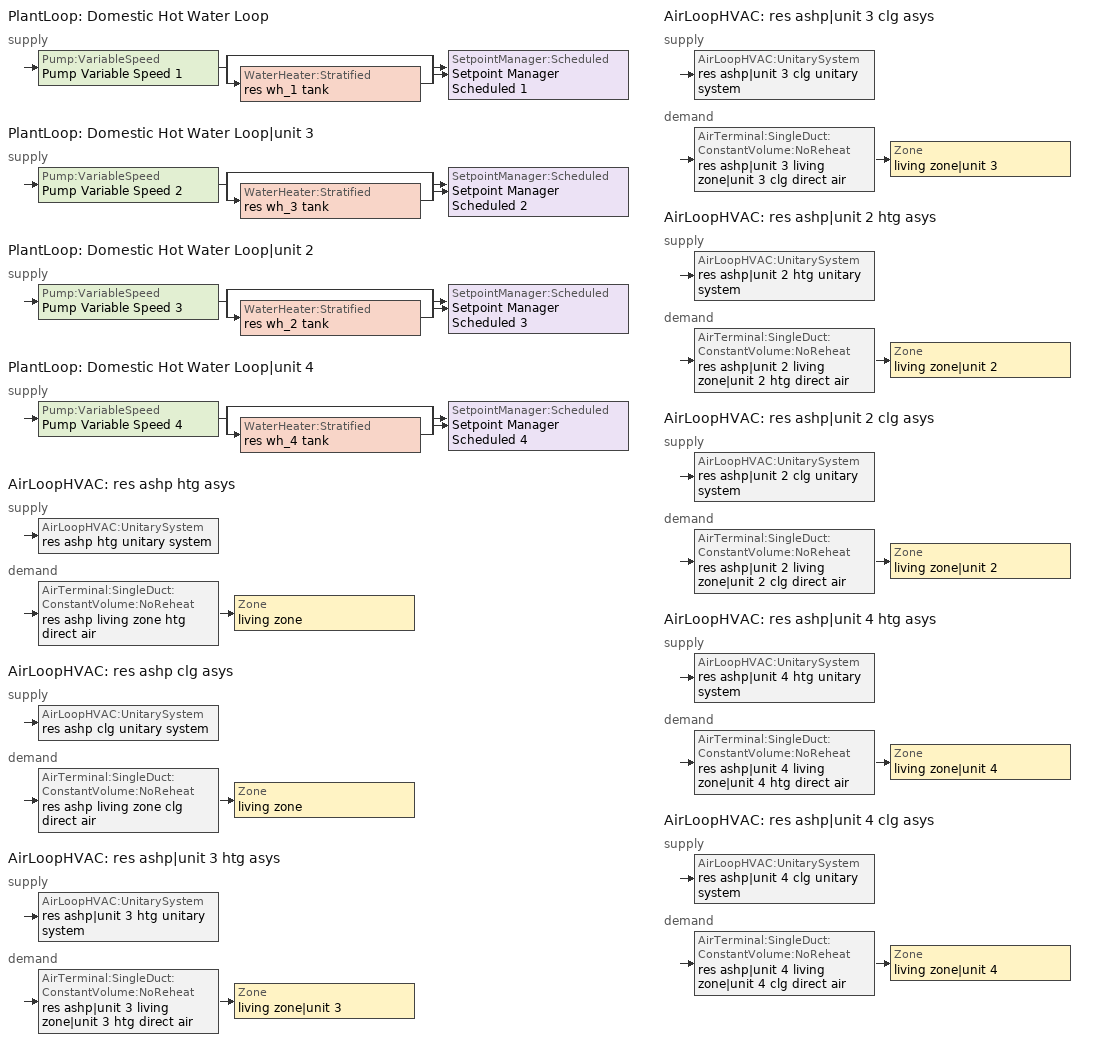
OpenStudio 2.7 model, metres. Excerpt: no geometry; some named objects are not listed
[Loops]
PlantLoop 'Domestic Hot Water Loop'
 supply: Pump:VariableSpeed 'Pump Variable Speed 1' > split
  | bypass
  | WaterHeater:Stratified 'res wh_1 tank'
  join > SetpointManager:Scheduled 'Setpoint Manager Scheduled 1'
PlantLoop 'Domestic Hot Water Loop|unit 3'
 supply: Pump:VariableSpeed 'Pump Variable Speed 2' > split
  | bypass
  | WaterHeater:Stratified 'res wh_3 tank'
  join > SetpointManager:Scheduled 'Setpoint Manager Scheduled 2'
PlantLoop 'Domestic Hot Water Loop|unit 2'
 supply: Pump:VariableSpeed 'Pump Variable Speed 3' > split
  | bypass
  | WaterHeater:Stratified 'res wh_2 tank'
  join > SetpointManager:Scheduled 'Setpoint Manager Scheduled 3'
PlantLoop 'Domestic Hot Water Loop|unit 4'
 supply: Pump:VariableSpeed 'Pump Variable Speed 4' > split
  | bypass
  | WaterHeater:Stratified 'res wh_4 tank'
  join > SetpointManager:Scheduled 'Setpoint Manager Scheduled 4'
AirLoopHVAC 'res ashp htg asys'
 supply: AirLoopHVAC:UnitarySystem 'res ashp htg unitary system'
 demand: AirTerminal:SingleDuct:ConstantVolume:NoReheat 'res ashp living zone htg direct air' > Zone 'living zone'
AirLoopHVAC 'res ashp clg asys'
 supply: AirLoopHVAC:UnitarySystem 'res ashp clg unitary system'
 demand: AirTerminal:SingleDuct:ConstantVolume:NoReheat 'res ashp living zone clg direct air' > Zone 'living zone'
AirLoopHVAC 'res ashp|unit 3 htg asys'
 supply: AirLoopHVAC:UnitarySystem 'res ashp|unit 3 htg unitary system'
 demand: AirTerminal:SingleDuct:ConstantVolume:NoReheat 'res ashp|unit 3 living zone|unit 3 htg direct air' > Zone 'living zone|unit 3'
AirLoopHVAC 'res ashp|unit 3 clg asys'
 supply: AirLoopHVAC:UnitarySystem 'res ashp|unit 3 clg unitary system'
 demand: AirTerminal:SingleDuct:ConstantVolume:NoReheat 'res ashp|unit 3 living zone|unit 3 clg direct air' > Zone 'living zone|unit 3'
AirLoopHVAC 'res ashp|unit 2 htg asys'
 supply: AirLoopHVAC:UnitarySystem 'res ashp|unit 2 htg unitary system'
 demand: AirTerminal:SingleDuct:ConstantVolume:NoReheat 'res ashp|unit 2 living zone|unit 2 htg direct air' > Zone 'living zone|unit 2'
AirLoopHVAC 'res ashp|unit 2 clg asys'
 supply: AirLoopHVAC:UnitarySystem 'res ashp|unit 2 clg unitary system'
 demand: AirTerminal:SingleDuct:ConstantVolume:NoReheat 'res ashp|unit 2 living zone|unit 2 clg direct air' > Zone 'living zone|unit 2'
AirLoopHVAC 'res ashp|unit 4 htg asys'
 supply: AirLoopHVAC:UnitarySystem 'res ashp|unit 4 htg unitary system'
 demand: AirTerminal:SingleDuct:ConstantVolume:NoReheat 'res ashp|unit 4 living zone|unit 4 htg direct air' > Zone 'living zone|unit 4'
AirLoopHVAC 'res ashp|unit 4 clg asys'
 supply: AirLoopHVAC:UnitarySystem 'res ashp|unit 4 clg unitary system'
 demand: AirTerminal:SingleDuct:ConstantVolume:NoReheat 'res ashp|unit 4 living zone|unit 4 clg direct air' > Zone 'living zone|unit 4'
[Sizing:Zone] Zone Cooling Design Supply Air Temperature Input Method=SupplyAirTemperature; Zone Cooling Design Supply Air Temperature {C}=14; Zone Cooling Design Supply Air Temperature Difference {deltaC}=11.11; Zone Heating Design Supply Air Temperature Input Method=SupplyAirTemperature; Zone Heating Design Supply Air Temperature {C}=40; Zone Heating Design Supply Air Temperature Difference {deltaC}=11.11; Zone Cooling Design Supply Air Humidity Ratio {kg-H2O/kg-air}=0.0085; Zone Heating Design Supply Air Humidity Ratio {kg-H2O/kg-air}=0.008; Cooling Design Air Flow Method=DesignDay; Heating Design Air Flow Method=DesignDay; Account for Dedicated Outdoor Air System=No; Dedicated Outdoor Air System Control Strategy=NeutralSupplyAir; Dedicated Outdoor Air Low Setpoint Temperature for Design {C}=autosize; Dedicated Outdoor Air High Setpoint Temperature for Design {C}=autosize
living zone; living zone|unit 2; living zone|unit 3; living zone|unit 4; unfinished basement zone; unfinished attic zone; res ds res ashp htg asys ret air zone; res ds res ashp clg asys ret air zone; res ds res ashp_unit 3 clg asys ret air zone; res ds res ashp_unit 3 htg asys ret air zone; res ds res ashp_unit 2 clg asys ret air zone; res ds res ashp_unit 2 htg asys ret air zone; res ds res ashp_unit 4 clg asys ret air zone; res ds res ashp_unit 4 htg asys ret air zone
[Zone equipment]
living zone: res ashp living zone htg direct air, res ashp living zone clg direct air
living zone|unit 2: res ashp|unit 2 living zone|unit 2 htg direct air, res ashp|unit 2 living zone|unit 2 clg direct air
living zone|unit 3: res ashp|unit 3 living zone|unit 3 htg direct air, res ashp|unit 3 living zone|unit 3 clg direct air
living zone|unit 4: res ashp|unit 4 living zone|unit 4 htg direct air, res ashp|unit 4 living zone|unit 4 clg direct air
[PlantLoop] Glycol Concentration=0; Maximum Loop Flow Rate {m3/s}=0.01; Plant Loop Volume {m3}=0.003; Load Distribution Scheme=Optimal
Domestic Hot Water Loop; Domestic Hot Water Loop|unit 3; Domestic Hot Water Loop|unit 2; Domestic Hot Water Loop|unit 4
[Sizing:Plant] Loop Type=Heating; Design Loop Exit Temperature {C}=51.6667; Loop Design Temperature Difference {deltaC}=5.55556; Sizing Option=NonCoincident; Zone Timesteps in Averaging Window=1; Coincident Sizing Factor Mode=None
Domestic Hot Water Loop; Domestic Hot Water Loop|unit 3; Domestic Hot Water Loop|unit 2; Domestic Hot Water Loop|unit 4
[Pump:VariableSpeed] Rated Flow Rate {m3/s}=0.01; Rated Pump Head {Pa}=1; Rated Power Consumption {W}=0; Motor Efficiency=1; Fraction of Motor Inefficiencies to Fluid Stream=0; Coefficient 1 of the Part Load Performance Curve=0; Coefficient 2 of the Part Load Performance Curve=1; Coefficient 3 of the Part Load Performance Curve=0; Coefficient 4 of the Part Load Performance Curve=0; Pump Control Type=Intermittent; Skin Loss Radiative Fraction=0.5; Design Power Sizing Method=PowerPerFlowPerPressure; Design Electric Power per Unit Flow Rate {W/(m3/s)}=348701.1; Design Shaft Power per Unit Flow Rate per Unit Head {W-s/m3-Pa}=1.28205; Design Minimum Flow Rate Fraction=0
Pump Variable Speed 1; Pump Variable Speed 2; Pump Variable Speed 3; Pump Variable Speed 4
[SetpointManager:Scheduled] Control Variable=Temperature
Name | Schedule
Setpoint Manager Scheduled 1 | dhw temp
Setpoint Manager Scheduled 2 | dhw temp 1
Setpoint Manager Scheduled 3 | dhw temp 2
Setpoint Manager Scheduled 4 | dhw temp 3
[WaterHeater:HeatPump:WrappedCondenser] Availability Schedule=Always On Discrete; Dead Band Temperature Difference {deltaC}=0.5; Condenser Bottom Location {m}=0.0869862; Condenser Top Location {m}=0.559813; Evaporator Air Flow Rate {m3/s}=0.0854225; Inlet Air Configuration=Schedule; Minimum Inlet Air Temperature for Compressor Operation {C}=7.22222; Maximum Inlet Air Temperature for Compressor Operation {C}=48.8889; Compressor Location=Schedule; Fan Placement=DrawThrough; On Cycle Parasitic Electric Load {W}=0; Off Cycle Parasitic Electric Load {W}=0; Parasitic Heat Rejection Location=Outdoors; Tank Element Control Logic=MutuallyExclusive; Control Sensor 1 Height In Stratified Tank {m}=0.818187; Control Sensor 1 Weight=1; Control Sensor 2 Height In Stratified Tank {m}=0.818187
Name | Compressor Setpoint Temperature Schedule | Inlet Air Temperature Schedule | Inlet Air Humidity Schedule | Tank | DX Coil | Compressor Ambient Temperature Schedule | Fan
res wh_1 hpwh | res wh_1 WaterHeaterHPSchedule | res wh_1 Tamb act | res wh_1 RHamb act | res wh_1 tank | res wh_1 coil | res wh_1 Tamb act | res wh_1 fan
res wh_3 hpwh | res wh_3 WaterHeaterHPSchedule | res wh_3 Tamb act | res wh_3 RHamb act | res wh_3 tank | res wh_3 coil | res wh_3 Tamb act | res wh_3 fan
res wh_2 hpwh | res wh_2 WaterHeaterHPSchedule | res wh_2 Tamb act | res wh_2 RHamb act | res wh_2 tank | res wh_2 coil | res wh_2 Tamb act | res wh_2 fan
res wh_4 hpwh | res wh_4 WaterHeaterHPSchedule | res wh_4 Tamb act | res wh_4 RHamb act | res wh_4 tank | res wh_4 coil | res wh_4 Tamb act | res wh_4 fan
[Coil:WaterHeating:AirToWaterHeatPump:Wrapped] Rated Heating Capacity {W}=1400; Rated COP {W/W}=2.8; Rated Sensible Heat Ratio=0.88; Rated Evaporator Inlet Air Dry-Bulb Temperature {C}=19.7222; Rated Evaporator Inlet Air Wet-Bulb Temperature {C}=13.0782; Rated Condenser Water Temperature {C}=48.89; Rated Evaporator Air Flow Rate {m3/s}=0.0854225; Evaporator Fan Power Included in Rated COP=Yes; Crankcase Heater Capacity {W}=0; Maximum Ambient Temperature for Crankcase Heater Operation {C}=0; Evaporator Air Temperature Type for Curve Objects=WetBulbTemperature
Name | Heating Capacity Function of Temperature Curve | Heating Capacity Function of Air Flow Fraction Curve | Heating COP Function of Temperature Curve | Heating COP Function of Air Flow Fraction Curve | Part Load Fraction Correlation Curve
res wh_1 coil | HPWH-Cap-fT | HPWH-Htg-Cap-FF | HPWH-COP-fT | HPWH-Htg-COP-FF | HPWH-COP-fPLR
res wh_3 coil | HPWH-Cap-fT 1 | HPWH-Htg-Cap-FF 1 | HPWH-COP-fT 1 | HPWH-Htg-COP-FF 1 | HPWH-COP-fPLR 1
res wh_2 coil | HPWH-Cap-fT 2 | HPWH-Htg-Cap-FF 2 | HPWH-COP-fT 2 | HPWH-Htg-COP-FF 2 | HPWH-COP-fPLR 2
res wh_4 coil | HPWH-Cap-fT 3 | HPWH-Htg-Cap-FF 3 | HPWH-COP-fT 3 | HPWH-Htg-COP-FF 3 | HPWH-COP-fPLR 3
[WaterHeater:Stratified] Tank Volume {m3}=0.170344; Tank Height {m}=1.0335; Tank Shape=VerticalCylinder; Maximum Temperature Limit {C}=90; Heater Priority Control=MasterSlave; Heater 1 Deadband Temperature Difference {deltaC}=25; Heater 1 Capacity {W}=4500; Heater 1 Height {m}=0.732062; Heater 2 Deadband Temperature Difference {deltaC}=30; Heater 2 Capacity {W}=4500; Heater 2 Height {m}=0.129188; Heater Fuel Type=Electricity; Heater Thermal Efficiency=1; Off Cycle Parasitic Fuel Consumption Rate {W}=3; Off Cycle Parasitic Fuel Type=Electricity; Off Cycle Parasitic Heat Fraction to Tank=0; Off Cycle Parasitic Height {m}=0; On Cycle Parasitic Fuel Consumption Rate {W}=3; On Cycle Parasitic Fuel Type=Electricity; On Cycle Parasitic Heat Fraction to Tank=0; On Cycle Parasitic Height {m}=0; Ambient Temperature Indicator=Schedule; Uniform Skin Loss Coefficient per Unit Area to Ambient Temperature {W/m2-K}=1.13221; Skin Loss Fraction to Zone=1; Off Cycle Flue Loss Coefficient to Ambient Temperature {W/K}=0; Off Cycle Flue Loss Fraction to Zone=1; Use Side Effectiveness=1; Use Side Inlet Height {m}=0; Use Side Outlet Height {m}=autocalculate; Source Side Effectiveness=1; Source Side Inlet Height {m}=0; Source Side Outlet Height {m}=0; Inlet Mode=Fixed; Use Side Design Flow Rate {m3/s}=0.00283433; Source Side Design Flow Rate {m3/s}=0; Indirect Water Heating Recovery Time {hr}=1.5; Number of Nodes=12; Additional Destratification Conductivity {W/m-K}=0; Node 1 Additional Loss Coefficient {W/m2-K}=0; Node 2 Additional Loss Coefficient {W/m2-K}=0; Node 3 Additional Loss Coefficient {W/m2-K}=0; Node 4 Additional Loss Coefficient {W/m2-K}=0; Node 5 Additional Loss Coefficient {W/m2-K}=0; Node 6 Additional Loss Coefficient {W/m2-K}=0; Node 7 Additional Loss Coefficient {W/m2-K}=0; Node 8 Additional Loss Coefficient {W/m2-K}=0; Node 9 Additional Loss Coefficient {W/m2-K}=0; Node 10 Additional Loss Coefficient {W/m2-K}=0; Node 11 Additional Loss Coefficient {W/m2-K}=0; Node 12 Additional Loss Coefficient {W/m2-K}=0
Name | Heater 1 Setpoint Temperature Schedule | Heater 2 Setpoint Temperature Schedule | Ambient Temperature Schedule
res wh_1 tank | res wh_1 TopElementSetpoint | res wh_1 BottomElementSetpoint | res wh_1 Tamb act
res wh_3 tank | res wh_3 TopElementSetpoint | res wh_3 BottomElementSetpoint | res wh_3 Tamb act
res wh_2 tank | res wh_2 TopElementSetpoint | res wh_2 BottomElementSetpoint | res wh_2 Tamb act
res wh_4 tank | res wh_4 TopElementSetpoint | res wh_4 BottomElementSetpoint | res wh_4 Tamb act
[Fan:OnOff] Availability Schedule=Always On Discrete; Motor Efficiency=1; Motor In Airstream Fraction=1
Name | Fan Total Efficiency | Pressure Rise {Pa} | Maximum Flow Rate {m3/s} | Fan Power Ratio Function of Speed Ratio Curve | Fan Efficiency Ratio Function of Speed Ratio Curve
res wh_1 fan | 0.234952 | 23 | 0.0854225 | Fan On Off Power Curve | Fan On Off Efficiency Curve
res wh_3 fan | 0.234952 | 23 | 0.0854225 | Fan On Off Power Curve 1 | Fan On Off Efficiency Curve 1
res wh_2 fan | 0.234952 | 23 | 0.0854225 | Fan On Off Power Curve 2 | Fan On Off Efficiency Curve 2
res wh_4 fan | 0.234952 | 23 | 0.0854225 | Fan On Off Power Curve 3 | Fan On Off Efficiency Curve 3
res ashp htg supply fan | 0.75 | 476.748 | autosize | res ashp fan power curve | res ashp fan eff curve
res ashp clg supply fan | 0.75 | 476.748 | autosize | res ashp fan power curve 1 | res ashp fan eff curve 1
res ashp|unit 3 htg supply fan | 0.75 | 476.748 | autosize | res ashp|unit 3 fan power curve | res ashp|unit 3 fan eff curve
res ashp|unit 3 clg supply fan | 0.75 | 476.748 | autosize | res ashp|unit 3 fan power curve 1 | res ashp|unit 3 fan eff curve 1
res ashp|unit 2 htg supply fan | 0.75 | 476.748 | autosize | res ashp|unit 2 fan power curve | res ashp|unit 2 fan eff curve
res ashp|unit 2 clg supply fan | 0.75 | 476.748 | autosize | res ashp|unit 2 fan power curve 1 | res ashp|unit 2 fan eff curve 1
res ashp|unit 4 htg supply fan | 0.75 | 476.748 | autosize | res ashp|unit 4 fan power curve | res ashp|unit 4 fan eff curve
res ashp|unit 4 clg supply fan | 0.75 | 476.748 | autosize | res ashp|unit 4 fan power curve 1 | res ashp|unit 4 fan eff curve 1
[EnergyManagementSystem:Sensor]
Name | Output Variable or Output Meter Index Key | Output Variable or Output Meter
res_wh_1_amb_temp; res_wh_3_amb_temp; res_wh_2_amb_temp; res_wh_4_amb_temp | unfinished basement zone | Zone Mean Air Temperature
res_wh_1_amb_rh; res_wh_3_amb_rh; res_wh_2_amb_rh; res_wh_4_amb_rh | unfinished basement zone | Zone Air Relative Humidity
res_wh_1_tl | res wh_1 tank | Water Heater Heat Loss Rate
res_wh_1_sens_cool | res wh_1 coil | Cooling Coil Sensible Cooling Rate
res_wh_1_lat_cool | res wh_1 coil | Cooling Coil Latent Cooling Rate
res_wh_1_fan_pwr | res wh_1 fan | Fan Electric Power
res_wh_1_T_ctrl | res wh_1 tank | Water Heater Temperature Node 3
res_wh_1_LE_P | res wh_1 tank | Water Heater Heater 2 Heating Energy
res_wh_1_UE_P | res wh_1 tank | Water Heater Heater 1 Heating Energy
res_wh_3_tl | res wh_3 tank | Water Heater Heat Loss Rate
res_wh_3_sens_cool | res wh_3 coil | Cooling Coil Sensible Cooling Rate
res_wh_3_lat_cool | res wh_3 coil | Cooling Coil Latent Cooling Rate
res_wh_3_fan_pwr | res wh_3 fan | Fan Electric Power
res_wh_3_T_ctrl | res wh_3 tank | Water Heater Temperature Node 3
res_wh_3_LE_P | res wh_3 tank | Water Heater Heater 2 Heating Energy
res_wh_3_UE_P | res wh_3 tank | Water Heater Heater 1 Heating Energy
res_wh_2_tl | res wh_2 tank | Water Heater Heat Loss Rate
res_wh_2_sens_cool | res wh_2 coil | Cooling Coil Sensible Cooling Rate
res_wh_2_lat_cool | res wh_2 coil | Cooling Coil Latent Cooling Rate
res_wh_2_fan_pwr | res wh_2 fan | Fan Electric Power
res_wh_2_T_ctrl | res wh_2 tank | Water Heater Temperature Node 3
res_wh_2_LE_P | res wh_2 tank | Water Heater Heater 2 Heating Energy
res_wh_2_UE_P | res wh_2 tank | Water Heater Heater 1 Heating Energy
res_wh_4_tl | res wh_4 tank | Water Heater Heat Loss Rate
res_wh_4_sens_cool | res wh_4 coil | Cooling Coil Sensible Cooling Rate
res_wh_4_lat_cool | res wh_4 coil | Cooling Coil Latent Cooling Rate
res_wh_4_fan_pwr | res wh_4 fan | Fan Electric Power
res_wh_4_T_ctrl | res wh_4 tank | Water Heater Temperature Node 3
res_wh_4_LE_P | res wh_4 tank | Water Heater Heater 2 Heating Energy
res_wh_4_UE_P | res wh_4 tank | Water Heater Heater 1 Heating Energy
res_nv_pb_s |  | Site Outdoor Air Barometric Pressure
res_af_vw_s |  | Site Wind Speed
res_nv_wt_s |  | Site Outdoor Air Humidity Ratio
res_af_1_tin_s | living zone | Zone Mean Air Temperature
res_af_1_tt_s | living zone | Zone Outdoor Air Drybulb Temperature
res_nv_1_nva_s | res nv_1 avail schedule | Schedule Value
res_nv_1_sp_s | res nv_1 temp schedule | Schedule Value
res_ds_res_ashp_htg_asys_fan_rtf_s | res ashp htg supply fan | Fan Runtime Fraction
res_ds_res_ashp_clg_asys_fan_rtf_s | res ashp clg supply fan | Fan Runtime Fraction
res_ds_res_ashp_htg_asys_win_s; res_ds_res_ashp_clg_asys_win_s | living zone | Zone Mean Air Humidity Ratio
res_ds_res_ashp_htg_asys_ah_mfr_s | Node 53 | System Node Mass Flow Rate
res_ds_res_ashp_htg_asys_ah_vfr_s | Node 53 | System Node Current Density Volume Flow Rate
res_ds_res_ashp_htg_asys_ah_tt_s | Node 53 | System Node Temperature
res_ds_res_ashp_htg_asys_ra_t_s | Node 56 | System Node Temperature
res_ds_res_ashp_htg_asys_ah_wt_s | Node 53 | System Node Humidity Ratio
res_ds_res_ashp_htg_asys_ra_w_s | Node 56 | System Node Humidity Ratio
res_ds_res_ashp_htg_asys_ah_t_s; res_ds_res_ashp_clg_asys_ah_t_s; res_ds_res_ashp_unit_3_clg_asys_ah_t_s; res_ds_res_ashp_unit_3_htg_asys_ah_t_s; res_ds_res_ashp_unit_2_clg_asys_ah_t_s; res_ds_res_ashp_unit_2_htg_asys_ah_t_s; res_ds_res_ashp_unit_4_clg_asys_ah_t_s; res_ds_res_ashp_unit_4_htg_asys_ah_t_s | unfinished basement zone | Zone Air Temperature
res_ds_res_ashp_htg_asys_ah_w_s; res_ds_res_ashp_clg_asys_ah_w_s; res_ds_res_ashp_unit_3_clg_asys_ah_w_s; res_ds_res_ashp_unit_3_htg_asys_ah_w_s; res_ds_res_ashp_unit_2_clg_asys_ah_w_s; res_ds_res_ashp_unit_2_htg_asys_ah_w_s; res_ds_res_ashp_unit_4_clg_asys_ah_w_s; res_ds_res_ashp_unit_4_htg_asys_ah_w_s | unfinished basement zone | Zone Mean Air Humidity Ratio
res_ds_res_ashp_clg_asys_ah_mfr_s | Node 60 | System Node Mass Flow Rate
res_ds_res_ashp_clg_asys_ah_vfr_s | Node 60 | System Node Current Density Volume Flow Rate
res_ds_res_ashp_clg_asys_ah_tt_s | Node 60 | System Node Temperature
res_ds_res_ashp_clg_asys_ra_t_s | Node 63 | System Node Temperature
res_ds_res_ashp_clg_asys_ah_wt_s | Node 60 | System Node Humidity Ratio
res_ds_res_ashp_clg_asys_ra_w_s | Node 63 | System Node Humidity Ratio
res_infil_1_range_sch_s | res mv_1 range exhaust schedule | Schedule Value
res_infil_1_bath_sch_s | res mv_1 bath exhaust schedule | Schedule Value
res_infil_1_wh_sch_s; res_infil_3_wh_sch_s; res_infil_2_wh_sch_s; res_infil_4_wh_sch_s | Always On Discrete | Schedule Value
res_af_3_tin_s | living zone|unit 3 | Zone Mean Air Temperature
res_af_3_tt_s | living zone|unit 3 | Zone Outdoor Air Drybulb Temperature
res_nv_3_nva_s | res nv_3 avail schedule | Schedule Value
res_nv_3_sp_s | res nv_3 temp schedule | Schedule Value
res_ds_res_ashp_unit_3_clg_asys_fan_rtf_s | res ashp|unit 3 clg supply fan | Fan Runtime Fraction
res_ds_res_ashp_unit_3_htg_asys_fan_rtf_s | res ashp|unit 3 htg supply fan | Fan Runtime Fraction
res_ds_res_ashp_unit_3_clg_asys_win_s; res_ds_res_ashp_unit_3_htg_asys_win_s | living zone|unit 3 | Zone Mean Air Humidity Ratio
res_ds_res_ashp_unit_3_clg_asys_ah_mfr_s | Node 74 | System Node Mass Flow Rate
res_ds_res_ashp_unit_3_clg_asys_ah_vfr_s | Node 74 | System Node Current Density Volume Flow Rate
res_ds_res_ashp_unit_3_clg_asys_ah_tt_s | Node 74 | System Node Temperature
res_ds_res_ashp_unit_3_clg_asys_ra_t_s | Node 77 | System Node Temperature
res_ds_res_ashp_unit_3_clg_asys_ah_wt_s | Node 74 | System Node Humidity Ratio
res_ds_res_ashp_unit_3_clg_asys_ra_w_s | Node 77 | System Node Humidity Ratio
res_ds_res_ashp_unit_3_htg_asys_ah_mfr_s | Node 67 | System Node Mass Flow Rate
res_ds_res_ashp_unit_3_htg_asys_ah_vfr_s | Node 67 | System Node Current Density Volume Flow Rate
res_ds_res_ashp_unit_3_htg_asys_ah_tt_s | Node 67 | System Node Temperature
res_ds_res_ashp_unit_3_htg_asys_ra_t_s | Node 70 | System Node Temperature
res_ds_res_ashp_unit_3_htg_asys_ah_wt_s | Node 67 | System Node Humidity Ratio
res_ds_res_ashp_unit_3_htg_asys_ra_w_s | Node 70 | System Node Humidity Ratio
res_infil_3_range_sch_s | res mv_3 range exhaust schedule | Schedule Value
res_infil_3_bath_sch_s | res mv_3 bath exhaust schedule | Schedule Value
res_af_2_tin_s | living zone|unit 2 | Zone Mean Air Temperature
res_af_2_tt_s | living zone|unit 2 | Zone Outdoor Air Drybulb Temperature
res_nv_2_nva_s | res nv_2 avail schedule | Schedule Value
res_nv_2_sp_s | res nv_2 temp schedule | Schedule Value
res_ds_res_ashp_unit_2_clg_asys_fan_rtf_s | res ashp|unit 2 clg supply fan | Fan Runtime Fraction
res_ds_res_ashp_unit_2_htg_asys_fan_rtf_s | res ashp|unit 2 htg supply fan | Fan Runtime Fraction
res_ds_res_ashp_unit_2_clg_asys_win_s; res_ds_res_ashp_unit_2_htg_asys_win_s | living zone|unit 2 | Zone Mean Air Humidity Ratio
res_ds_res_ashp_unit_2_clg_asys_ah_mfr_s | Node 88 | System Node Mass Flow Rate
res_ds_res_ashp_unit_2_clg_asys_ah_vfr_s | Node 88 | System Node Current Density Volume Flow Rate
res_ds_res_ashp_unit_2_clg_asys_ah_tt_s | Node 88 | System Node Temperature
res_ds_res_ashp_unit_2_clg_asys_ra_t_s | Node 91 | System Node Temperature
res_ds_res_ashp_unit_2_clg_asys_ah_wt_s | Node 88 | System Node Humidity Ratio
res_ds_res_ashp_unit_2_clg_asys_ra_w_s | Node 91 | System Node Humidity Ratio
res_ds_res_ashp_unit_2_htg_asys_ah_mfr_s | Node 81 | System Node Mass Flow Rate
res_ds_res_ashp_unit_2_htg_asys_ah_vfr_s | Node 81 | System Node Current Density Volume Flow Rate
res_ds_res_ashp_unit_2_htg_asys_ah_tt_s | Node 81 | System Node Temperature
res_ds_res_ashp_unit_2_htg_asys_ra_t_s | Node 84 | System Node Temperature
res_ds_res_ashp_unit_2_htg_asys_ah_wt_s | Node 81 | System Node Humidity Ratio
res_ds_res_ashp_unit_2_htg_asys_ra_w_s | Node 84 | System Node Humidity Ratio
res_infil_2_range_sch_s | res mv_2 range exhaust schedule | Schedule Value
res_infil_2_bath_sch_s | res mv_2 bath exhaust schedule | Schedule Value
res_af_4_tin_s | living zone|unit 4 | Zone Mean Air Temperature
res_af_4_tt_s | living zone|unit 4 | Zone Outdoor Air Drybulb Temperature
res_nv_4_nva_s | res nv_4 avail schedule | Schedule Value
res_nv_4_sp_s | res nv_4 temp schedule | Schedule Value
res_ds_res_ashp_unit_4_clg_asys_fan_rtf_s | res ashp|unit 4 clg supply fan | Fan Runtime Fraction
res_ds_res_ashp_unit_4_htg_asys_fan_rtf_s | res ashp|unit 4 htg supply fan | Fan Runtime Fraction
res_ds_res_ashp_unit_4_clg_asys_win_s; res_ds_res_ashp_unit_4_htg_asys_win_s | living zone|unit 4 | Zone Mean Air Humidity Ratio
res_ds_res_ashp_unit_4_clg_asys_ah_mfr_s | Node 102 | System Node Mass Flow Rate
res_ds_res_ashp_unit_4_clg_asys_ah_vfr_s | Node 102 | System Node Current Density Volume Flow Rate
res_ds_res_ashp_unit_4_clg_asys_ah_tt_s | Node 102 | System Node Temperature
res_ds_res_ashp_unit_4_clg_asys_ra_t_s | Node 105 | System Node Temperature
res_ds_res_ashp_unit_4_clg_asys_ah_wt_s | Node 102 | System Node Humidity Ratio
res_ds_res_ashp_unit_4_clg_asys_ra_w_s | Node 105 | System Node Humidity Ratio
res_ds_res_ashp_unit_4_htg_asys_ah_mfr_s | Node 95 | System Node Mass Flow Rate
res_ds_res_ashp_unit_4_htg_asys_ah_vfr_s | Node 95 | System Node Current Density Volume Flow Rate
res_ds_res_ashp_unit_4_htg_asys_ah_tt_s | Node 95 | System Node Temperature
res_ds_res_ashp_unit_4_htg_asys_ra_t_s | Node 98 | System Node Temperature
res_ds_res_ashp_unit_4_htg_asys_ah_wt_s | Node 95 | System Node Humidity Ratio
res_ds_res_ashp_unit_4_htg_asys_ra_w_s | Node 98 | System Node Humidity Ratio
res_infil_4_range_sch_s | res mv_4 range exhaust schedule | Schedule Value
res_infil_4_bath_sch_s | res mv_4 bath exhaust schedule | Schedule Value
[EnergyManagementSystem:Actuator]
Name | Actuated Component | Actuated Component Type | Actuated Component Control Type
res_wh_1_Tamb_act | res wh_1 Tamb act | Schedule:Constant | Schedule Value
res_wh_1_RHamb_act | res wh_1 RHamb act | Schedule:Constant | Schedule Value
res_wh_1_sens_act | res wh_1 sens | OtherEquipment | Power Level
res_wh_1_lat_act | res wh_1 lat | OtherEquipment | Power Level
res_wh_1_LESchedOverride | res wh_1 BottomElementSetpoint | Schedule:Constant | Schedule Value
res_wh_1_HPSchedOverride | res wh_1 WaterHeaterHPSchedule | Schedule:Constant | Schedule Value
res_wh_1_UESchedOverride | res wh_1 TopElementSetpoint | Schedule:Constant | Schedule Value
res_wh_3_Tamb_act | res wh_3 Tamb act | Schedule:Constant | Schedule Value
res_wh_3_RHamb_act | res wh_3 RHamb act | Schedule:Constant | Schedule Value
res_wh_3_sens_act | res wh_3 sens | OtherEquipment | Power Level
res_wh_3_lat_act | res wh_3 lat | OtherEquipment | Power Level
res_wh_3_LESchedOverride | res wh_3 BottomElementSetpoint | Schedule:Constant | Schedule Value
res_wh_3_HPSchedOverride | res wh_3 WaterHeaterHPSchedule | Schedule:Constant | Schedule Value
res_wh_3_UESchedOverride | res wh_3 TopElementSetpoint | Schedule:Constant | Schedule Value
res_wh_2_Tamb_act | res wh_2 Tamb act | Schedule:Constant | Schedule Value
res_wh_2_RHamb_act | res wh_2 RHamb act | Schedule:Constant | Schedule Value
res_wh_2_sens_act | res wh_2 sens | OtherEquipment | Power Level
res_wh_2_lat_act | res wh_2 lat | OtherEquipment | Power Level
res_wh_2_LESchedOverride | res wh_2 BottomElementSetpoint | Schedule:Constant | Schedule Value
res_wh_2_HPSchedOverride | res wh_2 WaterHeaterHPSchedule | Schedule:Constant | Schedule Value
res_wh_2_UESchedOverride | res wh_2 TopElementSetpoint | Schedule:Constant | Schedule Value
res_wh_4_Tamb_act | res wh_4 Tamb act | Schedule:Constant | Schedule Value
res_wh_4_RHamb_act | res wh_4 RHamb act | Schedule:Constant | Schedule Value
res_wh_4_sens_act | res wh_4 sens | OtherEquipment | Power Level
res_wh_4_lat_act | res wh_4 lat | OtherEquipment | Power Level
res_wh_4_LESchedOverride | res wh_4 BottomElementSetpoint | Schedule:Constant | Schedule Value
res_wh_4_HPSchedOverride | res wh_4 WaterHeaterHPSchedule | Schedule:Constant | Schedule Value
res_wh_4_UESchedOverride | res wh_4 TopElementSetpoint | Schedule:Constant | Schedule Value
res_nv_1_flow_act | res nv_1 flow | Zone Infiltration | Air Exchange Flow Rate
res_ds_res_ashp_htg_asys_SupSLkToLvEq_act | res ds res ashp htg asys SupSLkToLvEq | OtherEquipment | Power Level
res_ds_res_ashp_htg_asys_SupLatLkToLvEq_act | res ds res ashp htg asys SupLatLkToLvEq | OtherEquipment | Power Level
res_ds_res_ashp_htg_asys_SupDCnToLvEq_act | res ds res ashp htg asys SupDCnToLvEq | OtherEquipment | Power Level
res_ds_res_ashp_htg_asys_SupDCnToAhEq_act | res ds res ashp htg asys SupDCnToAhEq | OtherEquipment | Power Level
res_ds_res_ashp_htg_asys_RetDCnToPlEq_act | res ds res ashp htg asys RetDCnToPlEq | OtherEquipment | Power Level
res_ds_res_ashp_htg_asys_RetDCnToAhEquip_act | res ds res ashp htg asys RetDCnToAhEquip | OtherEquipment | Power Level
res_ds_res_ashp_htg_asys_SupSLkToAhEq_act | res ds res ashp htg asys SupSLkToAhEq | OtherEquipment | Power Level
res_ds_res_ashp_htg_asys_SupLatLkToAhEq_act | res ds res ashp htg asys SupLatLkToAhEq | OtherEquipment | Power Level
res_ds_res_ashp_htg_asys_RetSLkEq_act | res ds res ashp htg asys RetSLkEq | OtherEquipment | Power Level
res_ds_res_ashp_htg_asys_RetLatLkEq_act | res ds res ashp htg asys RetLatLkEq | OtherEquipment | Power Level
res_ds_res_ashp_htg_asys_AhToLivMix_act | res ds res ashp htg asys AhToLivMix | ZoneMixing | Air Exchange Flow Rate
res_ds_res_ashp_htg_asys_LivToAhMix_act | res ds res ashp htg asys LivToAhMix | ZoneMixing | Air Exchange Flow Rate
res_ds_res_ashp_clg_asys_SupSLkToLvEq_act | res ds res ashp clg asys SupSLkToLvEq | OtherEquipment | Power Level
res_ds_res_ashp_clg_asys_SupLatLkToLvEq_act | res ds res ashp clg asys SupLatLkToLvEq | OtherEquipment | Power Level
res_ds_res_ashp_clg_asys_SupDCnToLvEq_act | res ds res ashp clg asys SupDCnToLvEq | OtherEquipment | Power Level
res_ds_res_ashp_clg_asys_SupDCnToAhEq_act | res ds res ashp clg asys SupDCnToAhEq | OtherEquipment | Power Level
res_ds_res_ashp_clg_asys_RetDCnToPlEq_act | res ds res ashp clg asys RetDCnToPlEq | OtherEquipment | Power Level
res_ds_res_ashp_clg_asys_RetDCnToAhEquip_act | res ds res ashp clg asys RetDCnToAhEquip | OtherEquipment | Power Level
res_ds_res_ashp_clg_asys_SupSLkToAhEq_act | res ds res ashp clg asys SupSLkToAhEq | OtherEquipment | Power Level
res_ds_res_ashp_clg_asys_SupLatLkToAhEq_act | res ds res ashp clg asys SupLatLkToAhEq | OtherEquipment | Power Level
res_ds_res_ashp_clg_asys_RetSLkEq_act | res ds res ashp clg asys RetSLkEq | OtherEquipment | Power Level
res_ds_res_ashp_clg_asys_RetLatLkEq_act | res ds res ashp clg asys RetLatLkEq | OtherEquipment | Power Level
res_ds_res_ashp_clg_asys_AhToLivMix_act | res ds res ashp clg asys AhToLivMix | ZoneMixing | Air Exchange Flow Rate
res_ds_res_ashp_clg_asys_LivToAhMix_act | res ds res ashp clg asys LivToAhMix | ZoneMixing | Air Exchange Flow Rate
res_infil_1_house_fan_act | res infil_1 house fan | ElectricEquipment | Electric Power Level
res_infil_1_range_fan_act | res infil_1 range fan | ElectricEquipment | Electric Power Level
res_infil_1_bath_fan_act | res infil_1 bath fan | ElectricEquipment | Electric Power Level
res_infil_1_flow_act | res infil_1 flow | Zone Infiltration | Air Exchange Flow Rate
res_nv_3_flow_act | res nv_3 flow | Zone Infiltration | Air Exchange Flow Rate
res_ds_res_ashp_unit_3_clg_asys_SupSLkToLvEq_act | res ds res ashp_unit 3 clg asys SupSLkToLvEq | OtherEquipment | Power Level
res_ds_res_ashp_unit_3_clg_asys_SupLatLkToLvEq_act | res ds res ashp_unit 3 clg asys SupLatLkToLvEq | OtherEquipment | Power Level
res_ds_res_ashp_unit_3_clg_asys_SupDCnToLvEq_act | res ds res ashp_unit 3 clg asys SupDCnToLvEq | OtherEquipment | Power Level
res_ds_res_ashp_unit_3_clg_asys_SupDCnToAhEq_act | res ds res ashp_unit 3 clg asys SupDCnToAhEq | OtherEquipment | Power Level
res_ds_res_ashp_unit_3_clg_asys_RetDCnToPlEq_act | res ds res ashp_unit 3 clg asys RetDCnToPlEq | OtherEquipment | Power Level
res_ds_res_ashp_unit_3_clg_asys_RetDCnToAhEquip_act | res ds res ashp_unit 3 clg asys RetDCnToAhEquip | OtherEquipment | Power Level
res_ds_res_ashp_unit_3_clg_asys_SupSLkToAhEq_act | res ds res ashp_unit 3 clg asys SupSLkToAhEq | OtherEquipment | Power Level
res_ds_res_ashp_unit_3_clg_asys_SupLatLkToAhEq_act | res ds res ashp_unit 3 clg asys SupLatLkToAhEq | OtherEquipment | Power Level
res_ds_res_ashp_unit_3_clg_asys_RetSLkEq_act | res ds res ashp_unit 3 clg asys RetSLkEq | OtherEquipment | Power Level
res_ds_res_ashp_unit_3_clg_asys_RetLatLkEq_act | res ds res ashp_unit 3 clg asys RetLatLkEq | OtherEquipment | Power Level
res_ds_res_ashp_unit_3_clg_asys_AhToLivMix_act | res ds res ashp_unit 3 clg asys AhToLivMix | ZoneMixing | Air Exchange Flow Rate
res_ds_res_ashp_unit_3_clg_asys_LivToAhMix_act | res ds res ashp_unit 3 clg asys LivToAhMix | ZoneMixing | Air Exchange Flow Rate
res_ds_res_ashp_unit_3_htg_asys_SupSLkToLvEq_act | res ds res ashp_unit 3 htg asys SupSLkToLvEq | OtherEquipment | Power Level
res_ds_res_ashp_unit_3_htg_asys_SupLatLkToLvEq_act | res ds res ashp_unit 3 htg asys SupLatLkToLvEq | OtherEquipment | Power Level
res_ds_res_ashp_unit_3_htg_asys_SupDCnToLvEq_act | res ds res ashp_unit 3 htg asys SupDCnToLvEq | OtherEquipment | Power Level
res_ds_res_ashp_unit_3_htg_asys_SupDCnToAhEq_act | res ds res ashp_unit 3 htg asys SupDCnToAhEq | OtherEquipment | Power Level
res_ds_res_ashp_unit_3_htg_asys_RetDCnToPlEq_act | res ds res ashp_unit 3 htg asys RetDCnToPlEq | OtherEquipment | Power Level
res_ds_res_ashp_unit_3_htg_asys_RetDCnToAhEquip_act | res ds res ashp_unit 3 htg asys RetDCnToAhEquip | OtherEquipment | Power Level
res_ds_res_ashp_unit_3_htg_asys_SupSLkToAhEq_act | res ds res ashp_unit 3 htg asys SupSLkToAhEq | OtherEquipment | Power Level
res_ds_res_ashp_unit_3_htg_asys_SupLatLkToAhEq_act | res ds res ashp_unit 3 htg asys SupLatLkToAhEq | OtherEquipment | Power Level
res_ds_res_ashp_unit_3_htg_asys_RetSLkEq_act | res ds res ashp_unit 3 htg asys RetSLkEq | OtherEquipment | Power Level
res_ds_res_ashp_unit_3_htg_asys_RetLatLkEq_act | res ds res ashp_unit 3 htg asys RetLatLkEq | OtherEquipment | Power Level
res_ds_res_ashp_unit_3_htg_asys_AhToLivMix_act | res ds res ashp_unit 3 htg asys AhToLivMix | ZoneMixing | Air Exchange Flow Rate
res_ds_res_ashp_unit_3_htg_asys_LivToAhMix_act | res ds res ashp_unit 3 htg asys LivToAhMix | ZoneMixing | Air Exchange Flow Rate
res_infil_3_house_fan_act | res infil_3 house fan | ElectricEquipment | Electric Power Level
res_infil_3_range_fan_act | res infil_3 range fan | ElectricEquipment | Electric Power Level
res_infil_3_bath_fan_act | res infil_3 bath fan | ElectricEquipment | Electric Power Level
res_infil_3_flow_act | res infil_3 flow | Zone Infiltration | Air Exchange Flow Rate
res_nv_2_flow_act | res nv_2 flow | Zone Infiltration | Air Exchange Flow Rate
res_ds_res_ashp_unit_2_clg_asys_SupSLkToLvEq_act | res ds res ashp_unit 2 clg asys SupSLkToLvEq | OtherEquipment | Power Level
res_ds_res_ashp_unit_2_clg_asys_SupLatLkToLvEq_act | res ds res ashp_unit 2 clg asys SupLatLkToLvEq | OtherEquipment | Power Level
res_ds_res_ashp_unit_2_clg_asys_SupDCnToLvEq_act | res ds res ashp_unit 2 clg asys SupDCnToLvEq | OtherEquipment | Power Level
res_ds_res_ashp_unit_2_clg_asys_SupDCnToAhEq_act | res ds res ashp_unit 2 clg asys SupDCnToAhEq | OtherEquipment | Power Level
res_ds_res_ashp_unit_2_clg_asys_RetDCnToPlEq_act | res ds res ashp_unit 2 clg asys RetDCnToPlEq | OtherEquipment | Power Level
res_ds_res_ashp_unit_2_clg_asys_RetDCnToAhEquip_act | res ds res ashp_unit 2 clg asys RetDCnToAhEquip | OtherEquipment | Power Level
[EnergyManagementSystem:TrendVariable] Number of Timesteps to be Logged=2
Name | EMS Variable
res_wh_1_on_off | res_wh_1_sens_cool
res_wh_1_UETrend | res_wh_1_UE_P
res_wh_1_LETrend | res_wh_1_LE_P
res_wh_3_on_off | res_wh_3_sens_cool
res_wh_3_UETrend | res_wh_3_UE_P
res_wh_3_LETrend | res_wh_3_LE_P
res_wh_2_on_off | res_wh_2_sens_cool
res_wh_2_UETrend | res_wh_2_UE_P
res_wh_2_LETrend | res_wh_2_LE_P
res_wh_4_on_off | res_wh_4_sens_cool
res_wh_4_UETrend | res_wh_4_UE_P
res_wh_4_LETrend | res_wh_4_LE_P
[Coil:Heating:DX:MultiSpeed] Availability Schedule=res heating season; Minimum Outdoor Dry-Bulb Temperature for Compressor Operation {C}=-17.7778; Crankcase Heater Capacity {W}=20; Maximum Outdoor Dry-Bulb Temperature for Crankcase Heater Operation {C}=12.7778; Maximum Outdoor Dry-Bulb Temperature for Defrost Operation {C}=4.44444; Defrost Strategy=Resistive; Defrost Control=OnDemand; Defrost Time Period Fraction=0.058333; Resistive Defrost Heater Capacity {W}=autosize; Apply Part Load Fraction to Speeds Greater than 1=No; Fuel Type=Electricity; Region number for Calculating HSPF=4
Name | Defrost Energy Input Ratio Function of Temperature Curve
res ashp htg coil | DefrostEIR
res ashp|unit 3 htg coil | DefrostEIR 1
res ashp|unit 2 htg coil | DefrostEIR 2
res ashp|unit 4 htg coil | DefrostEIR 3
[Coil:Heating:Electric] Availability Schedule=res heating season; Efficiency=1; Nominal Capacity {W}=29307.1
res ashp supp heater; res ashp|unit 3 supp heater; res ashp|unit 2 supp heater; res ashp|unit 4 supp heater
[UnitarySystemPerformance:Multispeed] Single Mode Operation=No
Name | Heating Speed Supply Air Flow Ratio 1 | Cooling Speed Supply Air Flow Ratio 1 | Heating Speed Supply Air Flow Ratio 2 | Cooling Speed Supply Air Flow Ratio 2
Unitary System Performance Multispeed 1; Unitary System Performance Multispeed 3; Unitary System Performance Multispeed 5; Unitary System Performance Multispeed 7 | 0.8 | 1e-009 | 1 | 1e-009
Unitary System Performance Multispeed 2; Unitary System Performance Multispeed 4; Unitary System Performance Multispeed 6; Unitary System Performance Multispeed 8 | 1e-009 | 0.86 | 1e-009 | 1
[AirLoopHVAC:UnitarySystem] Control Type=Load; Dehumidification Control Type=None; Availability Schedule=Always On Discrete; Fan Placement=BlowThrough; Supply Air Fan Operating Mode Schedule=Always Off Discrete; DX Heating Coil Sizing Ratio=1; Use DOAS DX Cooling Coil=No; DOAS DX Cooling Coil Leaving Minimum Air Temperature {C}=2; Latent Load Control=SensibleOnlyLoadControl; Supply Air Flow Rate During Cooling Operation {m3/s}=autosize; Supply Air Flow Rate During Heating Operation {m3/s}=autosize; Supply Air Flow Rate When No Cooling or Heating is Required {m3/s}=0; Maximum Supply Air Temperature {C}=76.6667; Maximum Outdoor Dry-Bulb Temperature for Supplemental Heater Operation {C}=4.44444; Maximum Cycling Rate {cycles/hr}=2.5; Heat Pump Time Constant {s}=60; Fraction of On-Cycle Power Use=0.01; Heat Pump Fan Delay Time {s}=60; Ancilliary On-Cycle Electric Power {W}=0; Ancilliary Off-Cycle Electric Power {W}=0
Name | Controlling Zone or Thermostat Location | Supply Fan | Heating Coil | Supplemental Heating Coil | Design Specification Multispeed Object | Cooling Coil
res ashp htg unitary system | living zone | res ashp htg supply fan | res ashp htg coil | res ashp supp heater | Unitary System Performance Multispeed 1
res ashp clg unitary system | living zone | res ashp clg supply fan |  |  | Unitary System Performance Multispeed 2 | res ashp clg coil
res ashp|unit 3 htg unitary system | living zone|unit 3 | res ashp|unit 3 htg supply fan | res ashp|unit 3 htg coil | res ashp|unit 3 supp heater | Unitary System Performance Multispeed 3
res ashp|unit 3 clg unitary system | living zone|unit 3 | res ashp|unit 3 clg supply fan |  |  | Unitary System Performance Multispeed 4 | res ashp|unit 3 clg coil
res ashp|unit 2 htg unitary system | living zone|unit 2 | res ashp|unit 2 htg supply fan | res ashp|unit 2 htg coil | res ashp|unit 2 supp heater | Unitary System Performance Multispeed 5
res ashp|unit 2 clg unitary system | living zone|unit 2 | res ashp|unit 2 clg supply fan |  |  | Unitary System Performance Multispeed 6 | res ashp|unit 2 clg coil
res ashp|unit 4 htg unitary system | living zone|unit 4 | res ashp|unit 4 htg supply fan | res ashp|unit 4 htg coil | res ashp|unit 4 supp heater | Unitary System Performance Multispeed 7
res ashp|unit 4 clg unitary system | living zone|unit 4 | res ashp|unit 4 clg supply fan |  |  | Unitary System Performance Multispeed 8 | res ashp|unit 4 clg coil
[AirLoopHVAC] Availability Schedule=Always On Discrete; Design Supply Air Flow Rate {m3/s}=AutoSize
res ashp htg asys; res ashp clg asys; res ashp|unit 3 htg asys; res ashp|unit 3 clg asys; res ashp|unit 2 htg asys; res ashp|unit 2 clg asys; res ashp|unit 4 htg asys; res ashp|unit 4 clg asys
[Sizing:System] Type of Load to Size On=Sensible; Design Outdoor Air Flow Rate {m3/s}=Autosize; Central Heating Maximum System Air Flow Ratio=0.3; Preheat Design Temperature {C}=7; Preheat Design Humidity Ratio {kg-H2O/kg-Air}=0.008; Precool Design Temperature {C}=12.8; Precool Design Humidity Ratio {kg-H2O/kg-Air}=0.008; Central Cooling Design Supply Air Temperature {C}=12.8; Central Heating Design Supply Air Temperature {C}=16.7; Sizing Option=NonCoincident; 100% Outdoor Air in Cooling=Yes; 100% Outdoor Air in Heating=Yes; Central Cooling Design Supply Air Humidity Ratio {kg-H2O/kg-Air}=0.0085; Central Heating Design Supply Air Humidity Ratio {kg-H2O/kg-Air}=0.008; Cooling Design Air Flow Method=DesignDay; Cooling Design Air Flow Rate {m3/s}=0; Heating Design Air Flow Method=DesignDay; Heating Design Air Flow Rate {m3/s}=0; System Outdoor Air Method=ZoneSum; Zone Maximum Outdoor Air Fraction=1; Cooling Supply Air Flow Rate Per Floor Area {m3/s-m2}=0.00996765; Cooling Fraction of Autosized Cooling Supply Air Flow Rate=1; Cooling Supply Air Flow Rate Per Unit Cooling Capacity {m3/s-W}=3.94755e-05; Heating Supply Air Flow Rate Per Floor Area {m3/s-m2}=0.00996765; Heating Fraction of Autosized Heating Supply Air Flow Rate=1; Heating Fraction of Autosized Cooling Supply Air Flow Rate=1; Heating Supply Air Flow Rate Per Unit Heating Capacity {m3/s-W}=3.15882e-05; Cooling Design Capacity Method=CoolingDesignCapacity; Cooling Design Capacity {W}=autosize; Cooling Design Capacity Per Floor Area {W/m2}=234.7; Fraction of Autosized Cooling Design Capacity=1; Heating Design Capacity Method=HeatingDesignCapacity; Heating Design Capacity {W}=autosize; Heating Design Capacity Per Floor Area {W/m2}=157; Fraction of Autosized Heating Design Capacity=1; Central Cooling Capacity Control Method=OnOff
res ashp htg asys; res ashp clg asys; res ashp|unit 3 htg asys; res ashp|unit 3 clg asys; res ashp|unit 2 htg asys; res ashp|unit 2 clg asys; res ashp|unit 4 htg asys; res ashp|unit 4 clg asys
[AirTerminal:SingleDuct:ConstantVolume:NoReheat] Availability Schedule=Always On Discrete; Maximum Air Flow Rate {m3/s}=AutoSize
res ashp living zone htg direct air; res ashp living zone clg direct air; res ashp|unit 3 living zone|unit 3 htg direct air; res ashp|unit 3 living zone|unit 3 clg direct air; res ashp|unit 2 living zone|unit 2 htg direct air; res ashp|unit 2 living zone|unit 2 clg direct air; res ashp|unit 4 living zone|unit 4 htg direct air; res ashp|unit 4 living zone|unit 4 clg direct air
[Coil:Cooling:DX:MultiSpeed:StageData] Gross Rated Total Cooling Capacity {W}=17584.3; Rated Air Flow Rate {m3/s}=autosize; Rated Evaporator Fan Power Per Volume Flow Rate {W/(m3/s)}=773.3; Nominal Time for Condensate Removal to Begin {s}=1000; Ratio of Initial Moisture Evaporation Rate and Steady State Latent Capacity=1.5; Maximum Cycling Rate {cycles/hr}=3; Latent Capacity Time Constant {s}=45; Rated Waste Heat Fraction of Power Input=0.2; Evaporative Condenser Effectiveness=0.9; Evaporative Condenser Air Flow Rate {m3/s}=autosize; Rated Evaporative Condenser Pump Power Consumption {W}=autosize
Name | Gross Rated Sensible Heat Ratio | Gross Rated Cooling COP {W/W} | Total Cooling Capacity Function of Temperature Curve | Total Cooling Capacity Function of Flow Fraction Curve | Energy Input Ratio Function of Temperature Curve | Energy Input Ratio Function of Flow Fraction Curve | Part Load Fraction Correlation Curve | Waste Heat Function of Temperature Curve
Coil Cooling DX Multi Speed Stage Data 1 | 0.714668 | 4.15973 | Cool-Cap-fT1 | Cool-Cap-fFF1 | Cool-EIR-fT1 | Cool-EIR-fFF1 | Cool-PLF-fPLR1 | ConstantBiquadratic 1
Coil Cooling DX Multi Speed Stage Data 2 | 0.726743 | 3.68907 | Cool-Cap-fT2 | Cool-Cap-fFF2 | Cool-EIR-fT2 | Cool-EIR-fFF2 | Cool-PLF-fPLR2 | ConstantBiquadratic 1
Coil Cooling DX Multi Speed Stage Data 3 | 0.714668 | 4.15973 | Cool-Cap-fT1 1 | Cool-Cap-fFF1 1 | Cool-EIR-fT1 1 | Cool-EIR-fFF1 1 | Cool-PLF-fPLR1 1 | ConstantBiquadratic 3
Coil Cooling DX Multi Speed Stage Data 4 | 0.726743 | 3.68907 | Cool-Cap-fT2 1 | Cool-Cap-fFF2 1 | Cool-EIR-fT2 1 | Cool-EIR-fFF2 1 | Cool-PLF-fPLR2 1 | ConstantBiquadratic 3
Coil Cooling DX Multi Speed Stage Data 5 | 0.714668 | 4.15973 | Cool-Cap-fT1 2 | Cool-Cap-fFF1 2 | Cool-EIR-fT1 2 | Cool-EIR-fFF1 2 | Cool-PLF-fPLR1 2 | ConstantBiquadratic 5
Coil Cooling DX Multi Speed Stage Data 6 | 0.726743 | 3.68907 | Cool-Cap-fT2 2 | Cool-Cap-fFF2 2 | Cool-EIR-fT2 2 | Cool-EIR-fFF2 2 | Cool-PLF-fPLR2 2 | ConstantBiquadratic 5
Coil Cooling DX Multi Speed Stage Data 7 | 0.714668 | 4.15973 | Cool-Cap-fT1 3 | Cool-Cap-fFF1 3 | Cool-EIR-fT1 3 | Cool-EIR-fFF1 3 | Cool-PLF-fPLR1 3 | ConstantBiquadratic 7
Coil Cooling DX Multi Speed Stage Data 8 | 0.726743 | 3.68907 | Cool-Cap-fT2 3 | Cool-Cap-fFF2 3 | Cool-EIR-fT2 3 | Cool-EIR-fFF2 3 | Cool-PLF-fPLR2 3 | ConstantBiquadratic 7
[Coil:Cooling:DX:MultiSpeed] Availability Schedule=res cooling season; Condenser Type=AirCooled; Apply Part Load Fraction to Speeds Greater than 1=No; Apply Latent Degradation to Speeds Greater than 1=No; Crankcase Heater Capacity {W}=0; Maximum Outdoor Dry-Bulb Temperature for Crankcase Heater Operation {C}=10; Basin Heater Capacity {W/K}=0; Basin Heater Setpoint Temperature {C}=2; Fuel Type=Electricity
Name | Stage 1 | Stage 2
res ashp clg coil | Coil Cooling DX Multi Speed Stage Data 1 | Coil Cooling DX Multi Speed Stage Data 2
res ashp|unit 3 clg coil | Coil Cooling DX Multi Speed Stage Data 3 | Coil Cooling DX Multi Speed Stage Data 4
res ashp|unit 2 clg coil | Coil Cooling DX Multi Speed Stage Data 5 | Coil Cooling DX Multi Speed Stage Data 6
res ashp|unit 4 clg coil | Coil Cooling DX Multi Speed Stage Data 7 | Coil Cooling DX Multi Speed Stage Data 8
[Schedule:Ruleset]
Name | Default Day Schedule
res heating season | Schedule Day 40
res cooling season | Schedule Day 1
[Schedule:Day]
Schedule Day 40; Schedule Day 1: 24, 0, 0
res heating season allday1; res heating season allday2; res heating season allday3; res heating season allday4; res heating season allday5; res heating season allday6; res heating season allday7; res heating season allday8; res heating season allday9; res heating season allday10; res heating season allday11; res heating season allday12; res cooling season allday1; res cooling season allday2; res cooling season allday3; res cooling season allday4; res cooling season allday5; res cooling season allday6; res cooling season allday7; res cooling season allday8; res cooling season allday9; res cooling season allday10; res cooling season allday11; res cooling season allday12: 24, 0, 1
[Schedule:Rule] Apply Sunday=Yes; Apply Monday=Yes; Apply Tuesday=Yes; Apply Wednesday=Yes; Apply Thursday=Yes; Apply Friday=Yes; Apply Saturday=Yes; Date Specification Type=DateRange; Start Day=1
Name | Schedule Ruleset | Rule Order | Day Schedule | Start Month | End Month | End Day
res heating season allday ruleset1 | res heating season | 11 | res heating season allday1 | 1 | 1 | 31
res heating season allday ruleset2 | res heating season | 10 | res heating season allday2 | 2 | 2 | 28
res heating season allday ruleset3 | res heating season | 9 | res heating season allday3 | 3 | 3 | 31
res heating season allday ruleset4 | res heating season | 8 | res heating season allday4 | 4 | 4 | 30
res heating season allday ruleset5 | res heating season | 7 | res heating season allday5 | 5 | 5 | 31
res heating season allday ruleset6 | res heating season | 6 | res heating season allday6 | 6 | 6 | 30
res heating season allday ruleset7 | res heating season | 5 | res heating season allday7 | 7 | 7 | 31
res heating season allday ruleset8 | res heating season | 4 | res heating season allday8 | 8 | 8 | 31
res heating season allday ruleset9 | res heating season | 3 | res heating season allday9 | 9 | 9 | 30
res heating season allday ruleset10 | res heating season | 2 | res heating season allday10 | 10 | 10 | 31
res heating season allday ruleset11 | res heating season | 1 | res heating season allday11 | 11 | 11 | 30
res heating season allday ruleset12 | res heating season | 0 | res heating season allday12 | 12 | 12 | 31
res cooling season allday ruleset1 | res cooling season | 11 | res cooling season allday1 | 1 | 1 | 31
res cooling season allday ruleset2 | res cooling season | 10 | res cooling season allday2 | 2 | 2 | 28
res cooling season allday ruleset3 | res cooling season | 9 | res cooling season allday3 | 3 | 3 | 31
res cooling season allday ruleset4 | res cooling season | 8 | res cooling season allday4 | 4 | 4 | 30
res cooling season allday ruleset5 | res cooling season | 7 | res cooling season allday5 | 5 | 5 | 31
res cooling season allday ruleset6 | res cooling season | 6 | res cooling season allday6 | 6 | 6 | 30
res cooling season allday ruleset7 | res cooling season | 5 | res cooling season allday7 | 7 | 7 | 31
res cooling season allday ruleset8 | res cooling season | 4 | res cooling season allday8 | 8 | 8 | 31
res cooling season allday ruleset9 | res cooling season | 3 | res cooling season allday9 | 9 | 9 | 30
res cooling season allday ruleset10 | res cooling season | 2 | res cooling season allday10 | 10 | 10 | 31
res cooling season allday ruleset11 | res cooling season | 1 | res cooling season allday11 | 11 | 11 | 30
res cooling season allday ruleset12 | res cooling season | 0 | res cooling season allday12 | 12 | 12 | 31
[Schedule:Constant]
Name | Value
dhw temp; dhw temp 1; dhw temp 2; dhw temp 3 | 51.6667
res wh_1 Tamb act; res wh_3 Tamb act; res wh_2 Tamb act; res wh_4 Tamb act | 23
res wh_1 RHamb act; res wh_3 RHamb act; res wh_2 RHamb act; res wh_4 RHamb act | 0.5
res wh_1 WaterHeaterHPSchedule; res wh_1 BottomElementSetpoint; res wh_3 WaterHeaterHPSchedule; res wh_3 BottomElementSetpoint; res wh_2 WaterHeaterHPSchedule; res wh_2 BottomElementSetpoint; res wh_4 WaterHeaterHPSchedule; res wh_4 BottomElementSetpoint | 51.67
res wh_1 TopElementSetpoint; res wh_3 TopElementSetpoint; res wh_2 TopElementSetpoint; res wh_4 TopElementSetpoint | 48.78
Always On Discrete | 1
Always Off Discrete | 0
[Curve:Biquadratic]
Name | Coefficient1 Constant | Coefficient2 x | Coefficient3 x**2 | Coefficient4 y | Coefficient5 y**2 | Coefficient6 x*y | Minimum Value of x | Maximum Value of x | Minimum Value of y | Maximum Value of y
HPWH-Cap-fT; HPWH-Cap-fT 1; HPWH-Cap-fT 2; HPWH-Cap-fT 3 | 0.563 | 0.0437 | 3.9e-005 | 0.0055 | -0.000148 | -0.000145 | 0 | 100 | 0 | 100
HPWH-COP-fT; HPWH-COP-fT 1; HPWH-COP-fT 2; HPWH-COP-fT 3 | 1.1332 | 0.063 | -9.79e-05 | -0.00972 | -2.14e-05 | -0.000686 | 0 | 100 | 0 | 100
DefrostEIR; DefrostEIR 1; DefrostEIR 2; DefrostEIR 3 | 0.1528 | 0 | 0 | 0 | 0 | 0 | -100 | 100 | -100 | 100
ConstantBiquadratic 1; ConstantBiquadratic 3; ConstantBiquadratic 5; ConstantBiquadratic 7 | 1 | 0 | 0 | 0 | 0 | 0 | -100 | 100 | -100 | 100
Cool-Cap-fT1; Cool-Cap-fT1 1; Cool-Cap-fT1 2; Cool-Cap-fT1 3 | 1.65879 | -0.083453 | 0.00342409 | 0.00243324 | -4.5036e-05 | -0.00053368 | 13.88 | 23.88 | 18.33 | 51.66
Cool-EIR-fT1; Cool-EIR-fT1 1; Cool-EIR-fT1 2; Cool-EIR-fT1 3 | -0.582916 | 0.158101 | -0.00439795 | -0.0203351 | 0.00107983 | -0.000639592 | 13.88 | 23.88 | 18.33 | 51.66
Cool-Cap-fT2; Cool-Cap-fT2 1; Cool-Cap-fT2 2; Cool-Cap-fT2 3 | 1.47274 | -0.0672218 | 0.0029199 | 5.16006e-05 | -2.97756e-05 | -0.000359086 | 13.88 | 23.88 | 18.33 | 51.66
Cool-EIR-fT2; Cool-EIR-fT2 1; Cool-EIR-fT2 2; Cool-EIR-fT2 3 | -0.488196 | 0.0991622 | -0.00236967 | 0.0195034 | 0.00042977 | -0.00109744 | 13.88 | 23.88 | 18.33 | 51.66
[Curve:Cubic] Coefficient3 x**2=0; Coefficient4 x**3=0; Minimum Value of x=0
Name | Coefficient1 Constant | Coefficient2 x | Maximum Value of x | Minimum Curve Output | Maximum Curve Output
HPWH-Htg-Cap-FF; HPWH-Htg-COP-FF; HPWH-Htg-Cap-FF 1; HPWH-Htg-COP-FF 1; HPWH-Htg-Cap-FF 2; HPWH-Htg-COP-FF 2; HPWH-Htg-Cap-FF 3; HPWH-Htg-COP-FF 3 | 1 | 0 | 100
HPWH-COP-fPLR; Fan On Off Efficiency Curve; HPWH-COP-fPLR 1; Fan On Off Efficiency Curve 1; HPWH-COP-fPLR 2; Fan On Off Efficiency Curve 2; HPWH-COP-fPLR 3; Fan On Off Efficiency Curve 3 | 1 | 0 | 1
res ashp fan eff curve; res ashp fan eff curve 1; res ashp|unit 3 fan eff curve; res ashp|unit 3 fan eff curve 1; res ashp|unit 2 fan eff curve; res ashp|unit 2 fan eff curve 1; res ashp|unit 4 fan eff curve; res ashp|unit 4 fan eff curve 1 | 0 | 1 | 1 | 0.01 | 1
[Curve:Exponent]
Name | Coefficient1 Constant | Coefficient2 Constant | Coefficient3 Constant | Minimum Value of x | Maximum Value of x
Fan On Off Power Curve; Fan On Off Power Curve 1; Fan On Off Power Curve 2; Fan On Off Power Curve 3 | 1 | 0 | 0 | 0 | 1
res ashp fan power curve; res ashp fan power curve 1; res ashp|unit 3 fan power curve; res ashp|unit 3 fan power curve 1; res ashp|unit 2 fan power curve; res ashp|unit 2 fan power curve 1; res ashp|unit 4 fan power curve; res ashp|unit 4 fan power curve 1 | 0 | 1 | 3 | -100 | 100
[Curve:Quadratic] Minimum Value of x=0
Name | Coefficient1 Constant | Coefficient2 x | Coefficient3 x**2 | Maximum Value of x | Minimum Curve Output | Maximum Curve Output
Cool-PLF-fPLR1; Cool-PLF-fPLR2; Cool-PLF-fPLR1 1; Cool-PLF-fPLR2 1; Cool-PLF-fPLR1 2; Cool-PLF-fPLR2 2; Cool-PLF-fPLR1 3; Cool-PLF-fPLR2 3 | 0.89 | 0.11 | 0 | 1 | 0.7 | 1
Cool-Cap-fFF1; Cool-Cap-fFF1 1; Cool-Cap-fFF1 2; Cool-Cap-fFF1 3 | 0.65524 | 0.511655 | -0.166895 | 2 | 0 | 2
Cool-EIR-fFF1; Cool-EIR-fFF1 1; Cool-EIR-fFF1 2; Cool-EIR-fFF1 3 | 1.63911 | -0.998954 | 0.359846 | 2 | 0 | 2
Cool-Cap-fFF2; Cool-Cap-fFF2 1; Cool-Cap-fFF2 2; Cool-Cap-fFF2 3 | 0.618281 | 0.56906 | -0.187341 | 2 | 0 | 2
Cool-EIR-fFF2; Cool-EIR-fFF2 1; Cool-EIR-fFF2 2; Cool-EIR-fFF2 3 | 1.57077 | -0.914152 | 0.343377 | 2 | 0 | 2
